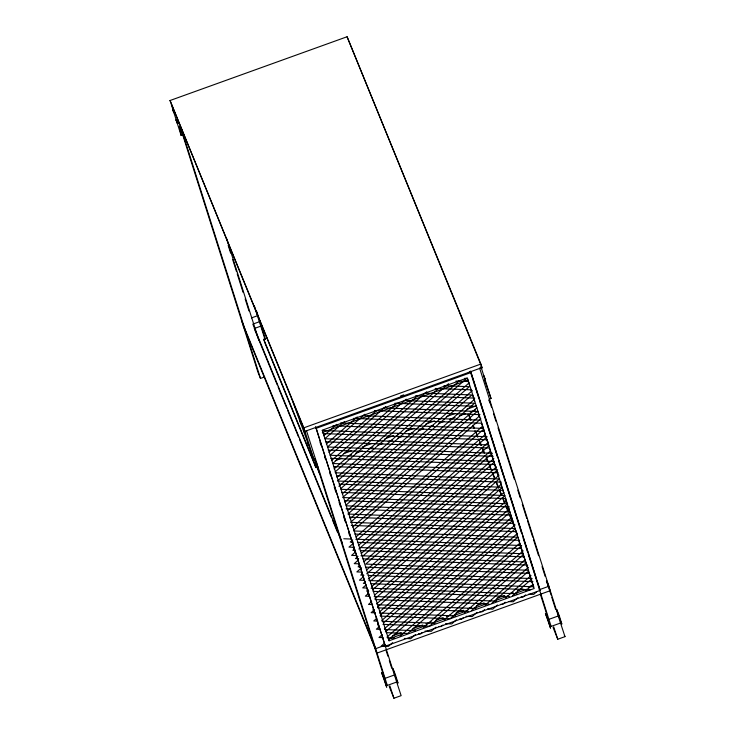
<?xml version="1.0" encoding="UTF-8"?>
<svg xmlns="http://www.w3.org/2000/svg" width="735" height="735" viewBox="0 0 735 735"><rect width="100%" height="100%" fill="white"/><g stroke="black" fill="none" stroke-linecap="round" stroke-linejoin="round"><path stroke-width="1.1" d="M323.694 435.763L336.713 424.38M344.32 421.679L324.842 438.721L488.711 444.951M326.322 444.023L357.21 416.993M364.937 414.191L327.461 446.981L492.413 453.256L365.773 564.085L528.465 570.277M328.94 452.291L376.449 410.709M385.728 406.547L330.079 455.25L493.957 461.479M331.558 460.551L396.946 403.331M406.235 399.16L332.707 463.509L497.659 469.784M334.076 468.902L417.452 395.944M335.077 471.989L426.732 391.783M337.062 477.337L438.483 388.585M448.57 383.716L337.411 480.993L502.363 487.268L374.914 598.804M338.89 486.304L458.989 381.199M468.076 373.242L470.529 371.092L517.642 519.608M340.829 488.564L466.67 378.433L464.511 378.35M342.308 493.865L468.948 383.036M344.926 502.124L472.366 390.597M346.066 505.092L471.916 394.952L425.133 393.179M347.545 510.393L474.194 399.555M350.172 518.653L476.813 407.824M351.312 521.611L477.162 411.481L384.139 407.943M352.671 527.023L479.312 416.194M353.572 530.192L480.865 418.794M352.736 539.867L350.218 542.072L353.471 542.191M355.97 537.037L482.61 426.208M352.956 543.634L348.969 547.125L354.132 547.318M357.908 539.297L483.713 429.203M354.518 548.861L352.837 550.331L355.005 550.414M358.588 545.306L485.229 434.468M355.584 551.893L351.587 555.384L356.751 555.577M358.855 549.027L487.176 436.728M357.973 556.395L355.464 558.591L358.717 558.719M361.207 553.565L488.656 442.038M358.202 560.153L354.215 563.644L359.369 563.846M363.145 555.825L488.959 445.722M359.755 565.39L358.083 566.86L360.251 566.942M363.834 561.825L490.475 450.996M361.62 567.723L356.833 571.913L361.997 572.106M362.383 573.649L360.701 575.119L363.954 575.239M366.453 570.094L493.892 458.557M363.439 576.681L359.452 580.172L364.615 580.374M366.719 573.814L494.196 462.251M365.001 581.918L363.329 583.379L365.497 583.461M368.272 579.051L496.511 466.826M366.012 584.996L362.704 587.881L366.838 588.037M371.01 580.613L496.823 470.519M368.253 589.626L366.581 591.087L368.75 591.17M371.579 586.714L499.028 475.178M368.52 593.347L365.332 596.149L369.76 596.315M372.59 589.792L499.203 478.99L335.362 472.761M374.685 595.047L501.215 484.31M371.68 601.634L368.492 604.427L372.617 604.583M376.513 604.005L503.842 492.579M374.299 609.894L371.111 612.687L375.236 612.852M377.533 607.064L504.982 495.537L341.058 489.299M379.931 611.566L506.461 500.838M376.926 618.163L373.729 620.956L377.863 621.112M380.151 615.333L507.6 503.797L342.648 497.521L469.298 386.693L444.004 385.728M381.75 620.533L509.079 509.098M379.545 626.422L376.348 629.215L380.482 629.371M383.615 622.857L510.228 512.056L346.304 505.827M384.377 628.792L511.707 517.366M382.163 634.682L378.975 637.484L383.1 637.64M385.397 631.852L512.846 520.325L347.894 514.05L474.534 403.221L404.636 400.557M386.996 637.052L515.125 524.928M384.607 643.107L381.18 646.111L388.402 646.377L392.692 642.629M388.861 639.386L515.465 528.584L350.512 522.309M400.152 636.097L516.769 534.042M415.505 634.498L410.709 638.687L404.25 638.439M423.645 627.368L519.746 543.266M422.313 632.495L420.631 633.965L418.463 633.882M429.571 626.137L521.685 545.526M436.002 627.111L431.215 631.301L425.014 631.071M444.142 619.991L523.164 550.827M442.81 625.108L441.138 626.578L438.97 626.496M450.077 618.751L523.467 554.521M456.499 619.724L451.713 623.923L445.52 623.684M464.639 612.604L524.983 559.794M463.307 617.731L461.635 619.192L459.467 619.109M471.411 610.638L526.085 562.789M476.997 612.347L472.21 616.536L466.018 616.297M485.137 605.217L528.41 567.356M484.65 609.609L482.132 611.814L479.964 611.731M491.908 603.251L528.713 571.049M497.503 604.96L492.707 609.15L487.553 608.957M505.643 597.84L531.028 575.615M505.147 602.231L502.63 604.427L500.462 604.345M512.414 595.874L532.168 578.583M518 597.573L513.214 601.772L509.079 601.616M525.451 591.059L532.847 584.582M525.644 594.845L523.136 597.04L520.968 596.958M537.009 591.491L533.711 594.385L528.548 594.192M170.024 100.52L347.085 36.75L480.883 364.046L482.004 367.583L304.942 431.353L170.024 100.52L303.821 427.825L314.001 459.908L315.581 459.338M171.292 104.416L181.132 135.451L182.712 134.882L180.911 127.486M251.517 317.878L257.976 315.554M260.355 321.406L252.822 324.117L342.308 543.027M254.218 328.536L261.752 325.816M318.025 466.808L315.866 467.579L264.876 342.832L263.755 339.304L266.989 338.137M181.352 130.6L257.976 372.259L260.502 378.424L264.673 376.926M303.821 427.825L480.883 364.046M400.511 396.036L403.736 394.87M316.261 428.284L471.062 372.526L540.179 590.407L385.37 646.166L315.581 426.622M322.334 432.52L468.158 379.995M489.446 399.068L491.017 398.499L481.177 367.463M263.755 339.304L314.745 464.051L316.904 463.27M343.879 453.559L351.44 450.84M362.226 446.954L371.938 443.453M377.331 441.505L380.574 440.338M384.883 438.786L393.519 435.68M397.837 434.128L401.071 432.961M405.389 431.399L414.016 428.294M418.334 426.741L420.493 425.96M425.887 424.021L434.523 420.907M438.841 419.354L440.991 418.582M446.393 416.635L455.02 413.529M466.89 409.248L475.527 406.143M335.289 460.588L341.766 458.254M348.243 455.921L351.477 454.754M355.795 453.201L362.272 450.867M368.74 448.543L373.058 446.981M377.377 445.428L382.77 443.49M388.163 441.542L392.481 439.989M397.874 438.042L403.267 436.103M408.669 434.155L412.978 432.603M418.38 430.664L423.773 428.716M429.166 426.778L433.485 425.225M438.878 423.277L444.271 421.339M449.673 419.391L455.066 417.452M459.384 415.891L465.852 413.557M470.17 412.004L475.563 410.066M392.6 635.849L401.209 632.752M413.052 628.489L422.735 624.998M425.96 623.84L431.344 621.902M435.644 620.349L443.177 617.639M446.411 616.472L450.711 614.919M456.095 612.981L463.629 610.27M467.929 608.718L471.163 607.56M476.537 605.622L484.071 602.902M489.455 600.964L491.605 600.192M496.989 598.253L504.522 595.543M509.897 593.604L513.131 592.438M517.431 590.894L522.815 588.955M528.189 587.017L533.573 585.078M390.542 638.347L403.441 633.708M410.966 630.997L424.94 625.963M432.465 623.252L445.364 618.604M452.889 615.893L465.788 611.254M473.312 608.543L487.277 603.508M494.802 600.798L507.701 596.149M515.226 593.439L527.05 589.185M389.072 640.782L534.18 588.514L467.368 377.9L322.261 430.168L389.072 640.782L388.392 639.128M385.324 645.183L375.64 648.665L241.833 321.37M539.178 589.764L548.861 586.273L546.693 580.962M384.093 678.699L386.711 687.225L381.566 672.534L384.093 678.699L395.393 674.629L398.012 683.146L397.433 681.942M547.942 619.688L550.561 628.204L545.416 613.514L547.942 619.688L559.243 615.618L561.862 624.134L561.274 622.931M386.334 685.773L397.635 681.694M550.184 626.753L561.485 622.683M389.238 686.49L393.914 698.25L401.135 695.65L397.056 683.183M553.087 627.479L557.764 639.239L564.976 636.639L560.897 624.162M455.893 381.079L468.48 381.557M435.157 388.457L471.107 389.826M415.385 395.862L474.755 398.122M394.888 403.249L476.344 406.345M374.381 410.635L480.001 414.65M363.219 415.688L479.367 420.108M353.471 418.38L481.453 423.25M340.553 422.992L483.465 428.422M332.964 425.767L484.291 431.518M322.224 430.462L486.092 436.691M322.996 433.549L486.919 439.778M325.614 441.808L489.538 448.047M328.242 450.077L493.194 456.343M330.86 458.337L494.784 464.566M333.479 466.596L498.431 472.871M336.446 475.857L501.399 482.132M339.221 484.126L503.135 490.364M341.839 492.395L505.763 498.624M344.458 500.654L509.41 506.929M346.047 508.877L511 515.152M349.704 517.183L513.618 523.412M351.293 525.406L516.246 531.671M353.811 530.982L517.67 537.212L407.677 633.469L386.628 632.67M354.803 534.079L519.709 540.354M343.778 538.764L351.394 539.049M355.74 539.214L520.601 545.489M357.651 542.347L521.427 548.576M360.527 547.566L523.219 553.749M360.269 550.616L524.055 556.845M360.986 555.743L525.847 562.009M362.897 558.876L527.702 565.141M365.515 567.135L529.292 573.364M368.391 572.354L531.083 578.537M368.134 575.404L532.948 581.67M368.841 580.531L533.711 586.796M370.762 583.663L530.358 589.736M371.019 588.202L516.99 593.751M373.132 591.344L509.401 596.526M374.179 596.48L496.492 601.129M375.107 599.576L488.904 603.904M377.882 604.786L475.986 608.516M377.726 607.845L468.406 611.29M379.416 613.008L455.489 615.902M380.353 616.105L448.993 618.714M382.044 621.268L434.991 623.28M382.972 624.364L428.487 626.101M384.662 629.537L415.339 630.703M387.281 637.796L394.658 638.072M564.976 636.639L564.361 635.527M182.105 130.867L179.386 126.31L181.132 135.451M482.004 367.583L347.085 36.75M488.94 400.391L490.236 403.57M478.485 414.127L479.79 417.315M546.353 581.128L550.258 590.692L377.037 653.084L243.239 325.78M559.243 615.618L556.717 609.444L558.637 615.498M468.811 414.568L470.979 419.878M473.147 425.188L474.452 428.376M475.756 431.564L477.934 436.875M478.797 439.006L481.407 445.382M482.27 447.505L484.448 452.815M486.184 457.069L488.352 462.379M489.657 465.567L491.393 469.821M492.698 473.009L494.875 478.32M496.171 481.508L498.78 487.884M499.653 490.015L501.821 495.326M502.694 497.448L504.862 502.768M506.599 507.012L508.335 511.266M509.64 514.454L511.376 518.708M513.113 522.952L513.986 525.084M468.039 413.667L470.639 420.043M472.816 425.354L474.121 428.542M474.985 430.664L475.857 432.796M476.721 434.918L477.594 437.04M479.762 442.36L481.067 445.548M481.939 447.67L484.108 452.981M486.276 458.3L487.581 461.488M489.317 465.733L491.063 469.987M492.799 474.24L494.536 478.485M495.84 481.673L498.44 488.049M499.313 490.171L501.481 495.491M502.354 497.613L504.522 502.924M505.827 506.112L508.004 511.431M509.3 514.619L511.046 518.864M512.782 523.118L514.087 526.306M515.823 530.56L517.128 533.748M314.856 460.67L317.446 467.019M316.969 467.331L319.56 473.68M254.65 329.592L277.242 384.855M278.115 386.977L286.797 408.228M287.67 410.36L298.529 436.921M299.402 439.052L331.549 517.688M332.413 519.81L337.631 532.563M395.393 674.629L392.876 668.464L394.796 674.519M293.191 402.615L314.001 459.908M560.502 620.937L560.915 622.021M300.523 422.221C299.108 418.867 302.204 427.182 300.661 422.616M396.661 679.958L397.075 681.033M481.094 366.682L481.737 368.639L481.002 366.793M553.675 626.762L557.764 639.239M389.835 685.773L393.914 698.25M559.657 618.594L560.079 619.77M395.816 677.606L396.229 678.782M304.556 432.143C306.072 436.783 302.949 427.614 304.465 432.253M484.687 380.16L487.434 388.025M487.774 388.999L491.017 398.499M558.958 616.509L559.28 617.483M395.118 675.529L395.43 676.494M479.597 368.033L560.52 623.032M489.041 399.472L490.08 402.752M490.677 404.627L491.577 407.475M493.543 413.676L495.969 421.32M498.045 427.88L502.556 442.075M503.245 444.262L514.335 479.22M517.798 490.144L520.224 497.788M522.309 504.339L526.811 518.542M527.5 520.729L532.7 537.11M533.399 539.297L538.59 555.688M542.053 566.611L545.177 576.442M546.564 580.806L551.066 595.01M551.764 597.197L555.568 609.214M517.927 520.518L518.414 522.043M518.91 523.614L536.403 578.739M537.083 580.88L540.005 590.104M470.363 371.772L479.036 399.096M479.725 401.282L497.411 457.014M498.799 461.387L503.3 475.591M503.999 477.778L521.675 533.518M523.063 537.891L527.565 552.095M528.263 554.282L551.14 626.413M540.298 594.018L547.235 615.866M468.076 380.611L469.463 384.975M470.85 389.339L471.539 391.525M472.577 394.796L474.654 401.347M476.041 405.711L476.73 407.888M477.768 411.168L479.496 416.626M481.581 423.167L485.385 435.175M486.772 439.539L488.499 444.997M489.538 448.267L490.576 451.547M491.963 455.911L493.69 461.369M494.728 464.639L495.767 467.91M496.805 471.19L498.541 476.638M500.269 482.096L500.967 484.282M502.005 487.553L503.732 493.01M505.459 498.468L507.536 505.018M508.234 507.196L508.923 509.383M510.66 514.84L514.114 525.745M515.851 531.203L517.927 537.754M518.616 539.931L520.003 544.304M521.041 547.575L522.429 551.939M523.807 556.303L527.62 568.311M528.998 572.675L533.16 585.767M315.903 427.412L396.679 682.043M319.991 442.102L321.039 445.382M324.502 456.306L325.541 459.577M329.703 472.688L330.741 475.968M334.204 486.892L335.932 492.349M339.055 502.18L340.443 506.553M343.557 516.383L345.294 521.85M348.757 532.774L349.796 536.045M353.259 546.969L354.996 552.435M358.459 563.359L359.498 566.63M367.812 592.851L368.86 596.131M373.012 609.241L374.051 612.512M377.514 623.436L379.251 628.903M386.178 650.751L387.915 656.208M389.302 660.581L391.727 668.225M306.523 430.783L387.299 685.424M314.773 458.585L384.083 677.064M314.745 464.051L315.866 467.579M256.497 310.877L265.464 339.147M254.319 305.797L265.004 339.496M226.233 237.442L258.793 340.103M228.19 245.416L230.625 253.07M232.701 259.62L236.514 271.638M237.203 273.824L243.101 292.401M245.178 298.952L248.99 310.969M180.819 127.247L260.502 378.424M483.942 375.943L484.999 378.92L483.942 375.943M172.78 109.644L173.837 112.63L172.78 109.644M177.126 120.283L178.192 123.269L177.126 120.283M176.042 119.934L177.098 122.92L176.042 119.934M307.634 442.213L308.7 445.199L307.634 442.213"/></g></svg>
